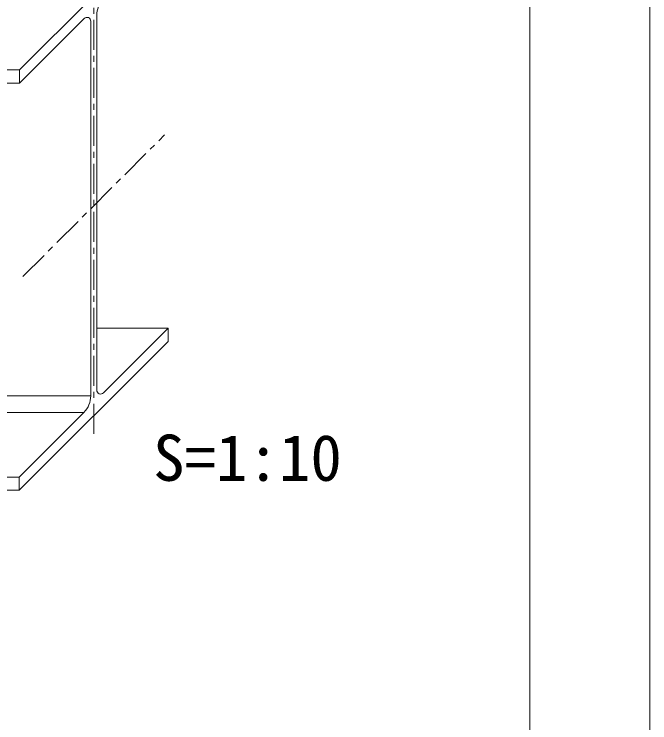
# Model space of a CAD drawing. Units: millimetres, scale not verified. Extents: x -840 to 840, y -594 to 594.
# Drawn here: x 628.2 to 840, y -16 to 220.2 of the extents above; entities that cross this region are included whole.
import ezdxf
from ezdxf.enums import TextEntityAlignment as Align

# ---------------------------------------------------------------- set-up
doc = ezdxf.new("R2010")
doc.units = ezdxf.units.MM
doc.header["$LTSCALE"] = 2
doc.linetypes.add('CHAIN1', pattern=[8, 5, -1, 1, -1])
doc.linetypes.add('DASHED2', pattern=[3, 2, -1])
for name, color, linetype, lineweight in [('0-0_輪郭線', 134, 'DASHED2', 9), ('0-1_図面枠', 7, 'Continuous', 9), ('0-2_文字', 5, 'Continuous', 9), ('0-7_鋼材(C鋼・H鋼ｅｔｃ)', 7, 'Continuous', 9), ('0-D_中心線', 2, 'CHAIN1', 9)]:
    doc.layers.add(name, color=color, linetype=linetype, lineweight=lineweight)
doc.styles.add('ＭＳ ゴシック', font='')
doc.styles.get('ＭＳ ゴシック').set_extended_font_data('MS Gothic')

msp = doc.modelspace()

# ---------------------------------------------------------------- linework, layer by layer
at = {"layer": '0-0_輪郭線', "color": 2, "linetype": 'Continuous'}
msp.add_lwpolyline([(800, 554), (-800, 554), (-800, -554), (800, -554)], close=True, dxfattribs=at)
at = {"layer": '0-1_図面枠'}
msp.add_lwpolyline([(840, -594), (840, 594), (-840, 594), (-840, -594)], close=True, dxfattribs=at)
at = {"layer": '0-7_鋼材(C鋼・H鋼ｅｔｃ)'}
for p, q in [((630.003, 201.615), (679.501, 251.112)), ((655.747, 219.727), (655.747, 94.897)), ((630.003, 197.215), (651.543, 218.754)), ((653.762, 217.835), (653.762, 93.004)), ((630.003, 201.615), (433.05, 201.615)), ((630.003, 201.615), (630.003, 197.215)), ((630.003, 197.215), (428.65, 197.215)), ((679.501, 115.512), (655.747, 115.512)), ((657.966, 93.977), (679.501, 115.512)), ((679.501, 111.112), (679.501, 115.512)), ((629.901, 61.512), (679.501, 111.112)), ((653.762, 93.004), (324.44, 93.004)), ((651.477, 87.489), (318.924, 87.489)), ((629.901, 65.912), (651.477, 87.489)), ((629.901, 65.912), (297.347, 65.912)), ((629.901, 61.512), (629.901, 65.912)), ((629.901, 61.512), (292.947, 61.512))]:
    msp.add_line(p, q, dxfattribs=at)
for centre, radius, start, end in [((663.547, 219.727), 7.8, 135, 180), ((652.462, 217.835), 1.3, 0, 135), ((657.047, 94.897), 1.3, 180, 315), ((645.962, 93.004), 7.8, 315, 0)]:
    msp.add_arc(centre, radius, start, end, dxfattribs=at)
at = {"layer": '0-D_中心線'}
for p, q in [((654.752, 234.363), (654.752, 78.363)), ((631.134, 132.746), (678.374, 179.986))]:
    msp.add_line(p, q, dxfattribs=at)

# ---------------------------------------------------------------- texts
at = {"layer": '0-2_文字', "color": 7, "style": 'ＭＳ ゴシック'}
msp.add_text('S=1:10', height=15.4, dxfattribs=at).set_placement((674.551, 60.047), align=Align.BOTTOM_LEFT)

doc.saveas('drawing.dxf')
